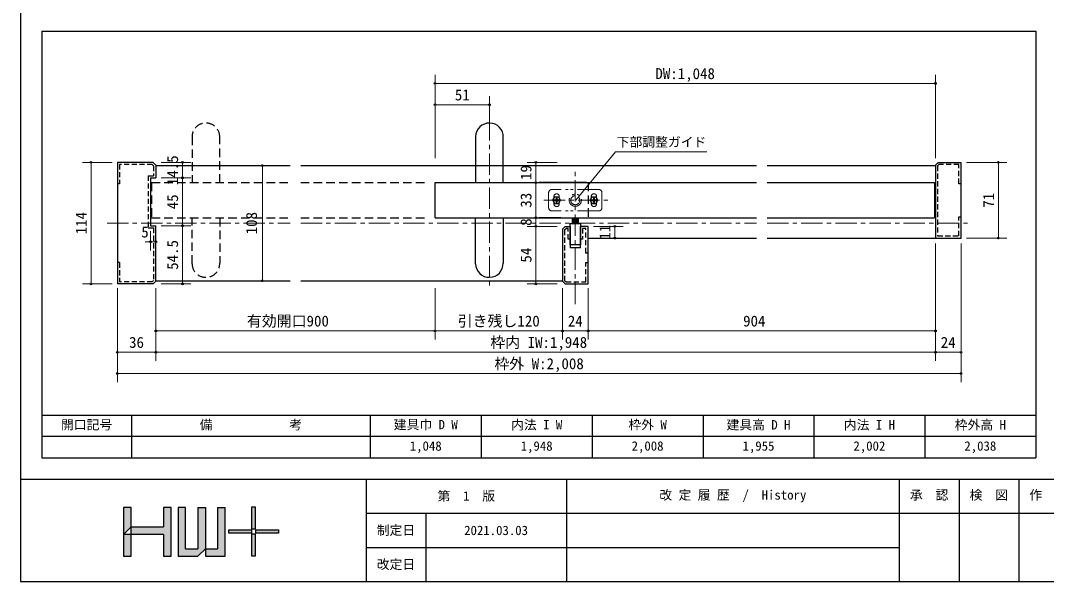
# Model space of a CAD drawing. Units: millimetres at full size. Extents: x -800 to 800, y -560 to 560.
# Drawn here: x -800 to 162, y -560 to -34 of the extents above; entities that cross this region are included whole.
import ezdxf
from ezdxf.enums import TextEntityAlignment as Align

# ---------------------------------------------------------------- set-up
doc = ezdxf.new("R2010")
doc.units = ezdxf.units.MM
doc.header["$LTSCALE"] = 4
doc.header["$PDMODE"] = 32
doc.header["$PDSIZE"] = 1.6
for name, pattern in [('CHAIN1', [8, 5, -1, 1, -1]), ('DASHED1', [1.8, 1.2, -0.6]), ('DOUBLE_CHAIN1', [8.8, 5, -1, 0.6, -0.6, 0.6, -1]), ('USER9', [3, 2, -1])]:
    doc.linetypes.add(name, pattern=pattern)
doc.layers.add('0-0', color=7, linetype='Continuous', lineweight=25)
doc.layers.add('2-0', color=7, linetype='Continuous', lineweight=25)
doc.styles.add('ＭＳ ゴシック', font='')
doc.styles.get('ＭＳ ゴシック').set_extended_font_data('MS Gothic')

msp = doc.modelspace()

# ---------------------------------------------------------------- linework, layer by layer
at = {"layer": '0-0'}
for p, q in [((-800, 560), (-800, -560)), ((-780, -44), (152, -44)), ((152, -44), (152, -444)), ((-780, -404), (152, -404)), ((-696, -404), (-696, -444)), ((-472, -404), (-472, -444)), ((-368, -404), (-368, -444)), ((-264, -404), (-264, -444)), ((-160, -404), (-160, -444)), ((-56, -404), (-56, -444)), ((48, -404), (48, -444)), ((152, -424), (-780, -424)), ((-800, -464), (800, -464)), ((-476, -464), (-476, -560)), ((-288, -464), (-288, -560)), ((24, -464), (24, -560)), ((80, -464), (80, -560)), ((136, -464), (136, -560)), ((-703.403, -490.7), (-703.403, -536.41)), ((-696.28, -490.7), (-703.403, -490.7)), ((-658.657, -490.7), (-665.78, -490.7)), ((-665.78, -490.7), (-665.78, -508.805)), ((-645.205, -490.7), (-652.328, -490.7)), ((-652.328, -490.7), (-652.328, -536.41)), ((-645.192, -529.158), (-645.192, -490.7)), ((-633.658, -490.708), (-626.549, -490.708)), ((-633.647, -490.7), (-633.647, -529.345)), ((-626.549, -490.709), (-626.549, -536.41)), ((-615.208, -490.709), (-608.02, -490.709)), ((-615.184, -490.709), (-615.184, -529.313)), ((-608.02, -536.41), (-608.02, -490.709)), ((-476, -496), (800, -496)), ((-420, -496), (-420, -560)), ((-703.403, -515.941), (-696.267, -508.805)), ((-696.267, -508.805), (-665.78, -508.805)), ((-665.78, -515.941), (-703.403, -515.941)), ((-652.328, -515.958), (-652.328, -516.358)), ((-645.192, -529.345), (-645.192, -515.731)), ((-476, -528), (24, -528)), ((-652.328, -536.41), (-633.647, -536.41)), ((-645.192, -529.345), (-633.647, -529.345)), ((-633.647, -536.41), (-626.551, -529.313)), ((-626.549, -529.313), (-615.184, -529.313)), ((-626.549, -536.41), (-608.02, -536.41))]:
    msp.add_line(p, q, dxfattribs=at)
for points in [[(-780, -44), (-780, -444), (152, -444)], [(-703.403, -536.41), (-696.267, -536.41), (-696.267, -515.731), (-696.267, -490.7)], [(-665.78, -536.41), (-658.643, -536.41), (-658.643, -515.731), (-658.643, -490.7)], [(-665.78, -515.958), (-665.78, -516.358), (-665.78, -536.41)], [(-800, -560), (-796.984, -560), (800, -560)]]:
    msp.add_lwpolyline(points, dxfattribs=at)
for points in [[(-582.986, -490.01), (-579.826, -490.01), (-579.826, -510.954), (-582.986, -510.954)], [(-604.674, -511.508), (-583.514, -511.508), (-583.514, -514.74), (-604.674, -514.74)], [(-582.986, -515.383), (-579.826, -515.383), (-579.826, -536.328), (-582.986, -536.328)], [(-579.298, -511.508), (-558.138, -511.508), (-558.138, -514.74), (-579.298, -514.74)]]:
    msp.add_lwpolyline(points, close=True, dxfattribs=at)
at = {"layer": '0-0', "color": 134}
for points in [[(-582.986, -490.01), (-579.826, -490.01), (-582.986, -510.954), (-579.826, -510.954)], [(-703.403, -490.7), (-696.267, -490.7), (-703.403, -515.941), (-696.267, -508.805)], [(-665.78, -536.41), (-658.643, -536.41), (-658.657, -490.7)], [(-665.78, -536.41), (-658.657, -490.7), (-665.78, -490.7)], [(-645.205, -490.7), (-652.328, -490.7), (-652.328, -536.41)], [(-652.328, -536.41), (-645.192, -529.158), (-645.205, -490.7)], [(-626.551, -529.313), (-626.549, -490.709), (-633.647, -490.708)], [(-626.551, -529.313), (-633.647, -490.708), (-633.647, -529.345)], [(-608.02, -536.41), (-608.02, -490.709), (-615.184, -490.709)], [(-608.02, -536.41), (-615.184, -490.709), (-615.184, -529.313)], [(-696.267, -508.805), (-665.78, -515.958), (-696.267, -515.941)], [(-665.78, -508.805), (-696.267, -508.805), (-665.85, -515.941)], [(-665.78, -508.805), (-665.85, -515.941), (-665.78, -536.41)], [(-703.403, -515.941), (-703.403, -536.41), (-696.267, -515.941), (-696.267, -536.41)], [(-583.514, -511.508), (-604.674, -511.508), (-583.514, -514.74), (-604.674, -514.74)], [(-582.986, -515.383), (-579.826, -515.383), (-582.986, -536.328), (-579.826, -536.328)], [(-579.298, -511.508), (-558.138, -511.508), (-579.298, -514.74), (-558.138, -514.74)], [(-652.328, -536.41), (-633.647, -529.345), (-645.192, -529.158)], [(-652.328, -536.41), (-633.647, -536.41), (-626.551, -529.313)], [(-652.328, -536.41), (-626.551, -529.313), (-633.647, -529.345)], [(-626.549, -529.313), (-626.549, -536.41), (-608.02, -536.41)], [(-608.02, -536.41), (-615.184, -529.313), (-626.549, -529.313)]]:
    msp.add_solid(points, dxfattribs=at)
at = {"layer": '0-0'}
for points in [[(-582.986, -510.954), (-579.826, -510.954), (-582.986, -490.01), (-579.826, -490.01)], [(-703.403, -490.7), (-696.28, -490.7), (-703.403, -515.941), (-696.267, -508.805)], [(-665.78, -536.41), (-658.643, -536.41), (-658.643, -490.7)], [(-665.78, -536.41), (-658.643, -490.7), (-665.78, -508.805)], [(-665.78, -490.7), (-665.78, -508.805), (-658.657, -490.7)], [(-645.205, -490.7), (-652.328, -490.7), (-652.328, -536.41)], [(-652.328, -536.41), (-645.192, -529.158), (-645.205, -490.7)], [(-626.551, -529.313), (-626.549, -490.708), (-633.647, -490.708)], [(-626.551, -529.313), (-633.647, -490.708), (-633.647, -529.345)], [(-608.02, -536.41), (-608.02, -490.709), (-615.208, -490.709)], [(-608.02, -536.41), (-615.208, -490.709), (-615.184, -529.313)], [(-696.267, -508.805), (-696.267, -515.731), (-665.85, -515.941)], [(-665.78, -508.805), (-696.267, -508.805), (-665.85, -515.941)], [(-665.78, -508.805), (-665.85, -515.941), (-665.78, -536.41)], [(-703.403, -536.41), (-703.403, -515.941), (-696.267, -536.41), (-696.267, -515.731)], [(-604.674, -511.508), (-604.674, -514.74), (-583.514, -511.508), (-583.514, -514.74)], [(-582.986, -515.383), (-582.986, -536.328), (-579.826, -515.383), (-579.826, -536.328)], [(-579.298, -511.508), (-579.298, -514.74), (-558.138, -511.508), (-558.138, -514.74)], [(-652.328, -536.41), (-633.647, -529.345), (-645.192, -529.158)], [(-652.328, -536.41), (-633.647, -536.41), (-626.551, -529.313)], [(-652.328, -536.41), (-626.551, -529.313), (-633.647, -529.345)], [(-626.551, -529.313), (-626.549, -536.41), (-608.02, -536.41)], [(-608.02, -536.41), (-615.184, -529.313), (-626.551, -529.313)]]:
    msp.add_solid(points, dxfattribs=at)
at = {"layer": '2-0', "color": 4, "lineweight": 9}
for p, q in [((-411.307, -84.997), (-411.307, -162.997)), ((57.886, -84.997), (57.886, -162.997)), ((-411.307, -92.997), (57.886, -92.997)), ((-411.307, -104.997), (-411.307, -132.997)), ((-360.307, -104.997), (-360.307, -126.59)), ((-411.307, -112.997), (-360.307, -112.997)), ((-279.186, -202.497), (-242.103, -157.047)), ((-156.39, -157.047), (-242.103, -157.047)), ((-741.856, -166.997), (-714.206, -166.997)), ((-733.856, -280.997), (-733.856, -166.997)), ((-640.206, -166.997), (-668.206, -166.997)), ((-648.206, -181.497), (-648.206, -166.997)), ((-573.206, -277.997), (-573.206, -169.997)), ((-324.812, -166.997), (-296.812, -166.997)), ((-316.812, -185.997), (-316.812, -166.997)), ((124.886, -166.997), (86.886, -166.997)), ((116.886, -237.997), (116.886, -166.997)), ((-640.206, -181.497), (-668.206, -181.497)), ((-648.206, -226.497), (-648.206, -181.497)), ((-324.812, -185.997), (-296.812, -185.997)), ((-316.812, -218.997), (-316.812, -185.997)), ((-324.812, -218.997), (-296.812, -218.997)), ((-316.812, -226.997), (-316.812, -218.997)), ((-640.206, -226.497), (-668.206, -226.497)), ((-648.206, -280.997), (-648.206, -226.497)), ((-324.812, -226.997), (-296.812, -226.997)), ((-316.812, -280.997), (-316.812, -226.997)), ((-234.812, -226.997), (-262.812, -226.997)), ((-242.812, -237.997), (-242.812, -226.997)), ((-678.206, -249.497), (-678.206, -231.497)), ((-673.206, -249.497), (-673.206, -231.497)), ((-234.812, -237.997), (-262.812, -237.997)), ((124.886, -237.997), (86.886, -237.997)), ((-683.206, -241.497), (-673.206, -241.497)), ((57.886, -332.997), (57.886, -242.997)), ((81.886, -352.997), (81.886, -242.997)), ((-741.856, -280.997), (-714.206, -280.997)), ((-709.206, -352.997), (-709.206, -284.997)), ((-673.206, -332.997), (-673.206, -284.997)), ((-673.206, -352.997), (-673.206, -284.997)), ((-640.206, -280.997), (-668.206, -280.997)), ((-411.307, -332.997), (-411.307, -284.997)), ((-324.812, -280.997), (-296.812, -280.997)), ((-291.812, -332.997), (-291.812, -284.997)), ((-267.812, -332.997), (-267.812, -284.997)), ((57.886, -352.997), (57.886, -284.997)), ((-673.206, -324.997), (-411.307, -324.997)), ((-411.307, -324.997), (-291.812, -324.997)), ((-291.812, -324.997), (-267.812, -324.997)), ((-267.812, -324.997), (57.886, -324.997)), ((-709.206, -344.997), (-673.206, -344.997)), ((-709.206, -372.997), (-709.206, -344.997)), ((-673.206, -344.997), (57.886, -344.997)), ((57.886, -344.997), (81.886, -344.997)), ((81.886, -372.997), (81.886, -344.997)), ((-709.206, -364.997), (81.886, -364.997))]:
    msp.add_line(p, q, dxfattribs=at)
at = {"layer": '2-0', "color": 4, "linetype": 'CHAIN1', "lineweight": 9}
for p, q in [((-360.307, -126.59), (-360.307, -284.939)), ((-279.812, -299.815), (-279.812, -172.504)), ((-309.186, -202.497), (-249.186, -202.497)), ((-718.856, -224), (-547.257, -224)), ((-537.257, -224), (-109.963, -224)), ((-99.963, -224), (91.386, -224))]:
    msp.add_line(p, q, dxfattribs=at)
at = {"layer": '2-0', "linetype": 'USER9'}
for p, q in [((-639.206, -142.882), (-639.206, -185.997)), ((-613.206, -185.997), (-613.206, -143.497)), ((-677.206, -185.997), (-677.206, -218.997)), ((-677.206, -185.997), (-547.257, -185.997)), ((-537.257, -185.997), (-417.56, -185.997)), ((-267.812, -185.997), (-267.812, -218.997)), ((-677.206, -218.997), (-547.257, -218.997)), ((-639.206, -262.113), (-639.206, -218.997)), ((-613.206, -218.997), (-613.206, -261.498)), ((-537.257, -218.997), (-417.56, -218.997))]:
    msp.add_line(p, q, dxfattribs=at)
at = {"layer": '2-0'}
for p, q in [((-373.307, -142.882), (-373.307, -185.997)), ((-347.307, -185.997), (-347.307, -143.497)), ((-709.206, -166.997), (-709.206, -280.997)), ((-675.706, -166.997), (-709.206, -166.997)), ((-675.706, -166.997), (-673.206, -169.497)), ((-673.206, -169.497), (-673.206, -181.497)), ((-673.206, -169.997), (-547.257, -169.997)), ((-537.257, -169.997), (-109.963, -169.997)), ((-99.963, -169.997), (57.886, -169.997)), ((57.886, -169.497), (60.386, -166.997)), ((57.886, -169.497), (57.886, -237.997)), ((60.386, -166.997), (81.886, -166.997)), ((81.886, -237.997), (81.886, -166.997)), ((-678.206, -181.497), (-673.206, -181.497)), ((-678.206, -181.497), (-678.206, -226.497)), ((-411.307, -218.997), (-411.307, -185.997)), ((-411.307, -185.997), (-109.963, -185.997)), ((-269.242, -185.997), (-313.721, -185.997)), ((-269.867, -185.997), (-313.721, -185.997)), ((-99.963, -185.997), (56.886, -185.997)), ((56.886, -185.997), (56.886, -218.997)), ((-411.307, -218.997), (-109.963, -218.997)), ((-373.429, -262.113), (-373.429, -218.997)), ((-347.429, -218.997), (-347.429, -261.498)), ((-293.312, -218.997), (-313.721, -218.997)), ((-293.312, -218.997), (-313.721, -218.997)), ((-282.36, -224), (-282.36, -219.326)), ((-281.36, -224), (-281.36, -219.326)), ((-280.36, -224), (-280.36, -219.326)), ((-279.36, -224), (-279.36, -219.326)), ((-278.36, -224), (-278.36, -219.326)), ((-277.36, -224), (-277.36, -219.326)), ((-99.963, -218.997), (56.886, -218.997)), ((-678.206, -226.497), (-673.206, -226.497)), ((-673.206, -278.497), (-673.206, -226.497)), ((-291.812, -229.497), (-289.312, -226.997)), ((-291.812, -229.497), (-291.812, -278.497)), ((-289.312, -226.997), (-284.562, -226.997)), ((-284.562, -226.997), (-284.562, -246.997)), ((-267.812, -226.997), (-275.062, -226.997)), ((-275.062, -246.997), (-275.062, -226.997)), ((-267.812, -280.997), (-267.812, -226.997)), ((-267.812, -237.997), (-109.963, -237.997)), ((-99.963, -237.997), (57.886, -237.997)), ((57.886, -237.997), (81.886, -237.997)), ((-275.062, -246.997), (-284.562, -246.997)), ((-675.706, -280.997), (-673.206, -278.497)), ((-673.206, -277.997), (-547.257, -277.997)), ((-537.257, -277.997), (-291.812, -277.997)), ((-291.812, -278.497), (-289.312, -280.997)), ((-675.706, -280.997), (-709.206, -280.997)), ((-289.312, -280.997), (-267.812, -280.997))]:
    msp.add_line(p, q, dxfattribs=at)
at = {"layer": '2-0', "linetype": 'DASHED1'}
for p, q in [((-676.535, -168.997), (-707.206, -168.997)), ((59.886, -170.326), (61.214, -168.997)), ((59.886, -170.326), (59.886, -235.997)), ((79.886, -168.997), (61.214, -168.997)), ((79.886, -186.997), (79.886, -168.997)), ((-680.206, -179.497), (-675.206, -179.497)), ((81.886, -186.997), (79.886, -186.997)), ((79.886, -217.997), (81.886, -217.997)), ((79.886, -235.997), (79.886, -217.997)), ((-675.206, -228.497), (-675.206, -277.669)), ((-289.812, -230.326), (-288.484, -228.997)), ((-286.562, -228.997), (-288.484, -228.997)), ((-286.562, -238.997), (-286.562, -228.997)), ((-273.062, -228.997), (-273.062, -238.997)), ((-269.812, -228.997), (-273.062, -228.997)), ((-284.562, -238.997), (-286.562, -238.997)), ((-273.062, -238.997), (-275.062, -238.997)), ((59.886, -235.997), (79.886, -235.997)), ((-707.206, -260.997), (-709.206, -260.997)), ((-707.206, -260.997), (-707.206, -278.997)), ((-269.812, -260.997), (-267.812, -260.997)), ((-269.812, -278.997), (-269.812, -260.997)), ((-676.535, -278.997), (-675.206, -277.669)), ((-676.535, -278.997), (-707.206, -278.997))]:
    msp.add_line(p, q, dxfattribs=at)
at = {"layer": '2-0', "color": 4, "linetype": 'DOUBLE_CHAIN1', "lineweight": 9}
for p, q in [((-304.812, -195.497), (-304.812, -209.498)), ((-257.812, -192.497), (-301.812, -192.497)), ((-299.812, -198.997), (-299.812, -205.998)), ((-298.215, -202.174), (-298.417, -201.973)), ((-297.837, -201.393), (-297.635, -201.595)), ((-296.989, -201.595), (-296.805, -201.99)), ((-296.409, -202.174), (-296.208, -201.973)), ((-294.812, -205.998), (-294.812, -198.997)), ((-264.812, -198.997), (-264.812, -205.998)), ((-263.215, -202.174), (-262.82, -201.99)), ((-262.635, -201.595), (-262.837, -201.393)), ((-261.787, -201.393), (-261.989, -201.595)), ((-261.207, -201.973), (-261.409, -202.174)), ((-259.812, -205.998), (-259.812, -198.997)), ((-254.812, -209.498), (-254.812, -195.497)), ((-297.635, -203.4), (-297.837, -203.602)), ((-296.788, -203.602), (-296.989, -203.4)), ((-296.409, -202.821), (-296.208, -203.022)), ((-263.215, -202.821), (-263.417, -203.022)), ((-262.837, -203.602), (-262.635, -203.4)), ((-261.409, -202.821), (-261.207, -203.022)), ((-257.812, -212.498), (-301.812, -212.498))]:
    msp.add_line(p, q, dxfattribs=at)
at = {"layer": '2-0', "linetype": 'DASHED1'}
for points in [[(-707.206, -168.997), (-707.206, -186.997), (-709.206, -186.997)], [(-676.535, -168.997), (-675.206, -170.326), (-675.206, -179.497)], [(-680.206, -179.497), (-680.206, -228.497), (-675.206, -228.497)], [(-289.812, -230.326), (-289.812, -277.669), (-288.484, -278.997), (-269.812, -278.997)], [(-267.812, -251.997), (-269.812, -251.997), (-269.812, -228.997)]]:
    msp.add_lwpolyline(points, dxfattribs=at)
at = {"layer": '2-0', "color": 4, "linetype": 'DOUBLE_CHAIN1', "lineweight": 9}
for points in [[(-299.182, -205.736), (-295.442, -205.736), (-293.572, -202.497), (-295.442, -199.259), (-299.182, -199.259), (-301.052, -202.497)], [(-297.82, -201.99), (-297.635, -201.595), (-297.639, -201.428), (-297.777, -200.333), (-297.837, -201.393), (-298.021, -201.788)], [(-296.243, -202.17), (-295.146, -202.033), (-296.208, -201.973), (-296.603, -201.788), (-296.805, -201.99), (-296.409, -202.174)], [(-258.572, -202.497), (-260.442, -199.259), (-264.182, -199.259), (-266.052, -202.497), (-264.182, -205.736), (-260.442, -205.736)], [(-262.635, -201.595), (-262.639, -201.428), (-262.777, -200.333), (-262.837, -201.393), (-263.021, -201.788), (-262.82, -201.99)], [(-260.146, -202.033), (-261.207, -201.973), (-261.603, -201.788), (-261.805, -201.99), (-261.409, -202.174), (-261.243, -202.17)], [(-296.848, -204.662), (-296.788, -203.602), (-296.603, -203.207), (-296.805, -203.005), (-296.989, -203.4), (-296.985, -203.567)], [(-262.82, -203.005), (-263.215, -202.821), (-263.381, -202.825), (-264.479, -202.962), (-263.417, -203.022), (-263.021, -203.207)]]:
    msp.add_lwpolyline(points, close=True, dxfattribs=at)
for points in [[(-297.82, -201.99), (-298.215, -202.174), (-298.381, -202.17), (-299.479, -202.033), (-298.417, -201.973), (-298.021, -201.788)], [(-296.603, -201.788), (-296.788, -201.393), (-296.848, -200.333), (-296.985, -201.428), (-296.989, -201.595), (-296.788, -201.393)], [(-263.021, -201.788), (-263.417, -201.973), (-264.479, -202.033), (-263.381, -202.17), (-263.215, -202.174), (-263.417, -201.973)], [(-261.805, -201.99), (-261.989, -201.595), (-261.985, -201.428), (-261.848, -200.333), (-261.787, -201.393), (-261.603, -201.788)], [(-297.777, -204.662), (-297.837, -203.602), (-298.021, -203.207), (-298.417, -203.022), (-299.479, -202.962), (-298.381, -202.825), (-298.215, -202.821), (-298.417, -203.022)], [(-298.215, -202.821), (-297.82, -203.005), (-298.021, -203.207)], [(-297.82, -203.005), (-297.635, -203.4), (-297.639, -203.567), (-297.777, -204.662)], [(-296.805, -203.005), (-296.409, -202.821), (-296.243, -202.825), (-295.146, -202.962), (-296.208, -203.022), (-296.603, -203.207)], [(-262.82, -203.005), (-262.635, -203.4), (-262.639, -203.567), (-262.777, -204.662), (-262.837, -203.602), (-263.021, -203.207)], [(-260.146, -202.962), (-261.207, -203.022), (-261.603, -203.207), (-261.787, -203.602), (-261.848, -204.662), (-261.985, -203.567), (-261.989, -203.4), (-261.787, -203.602)], [(-261.989, -203.4), (-261.805, -203.005), (-261.603, -203.207)], [(-261.805, -203.005), (-261.409, -202.821), (-261.243, -202.825), (-260.146, -202.962)]]:
    msp.add_lwpolyline(points, dxfattribs=at)
at = {"layer": '2-0'}
for points in [[(-282.529, -224.367), (-282.529, -219.326), (-277.096, -219.326), (-277.096, -224.367)], [(-267.812, -280.997), (-267.812, -226.997), (-275.062, -226.997)]]:
    msp.add_lwpolyline(points, dxfattribs=at)
msp.add_lwpolyline([(-275.062, -244.367), (-284.562, -244.367), (-284.562, -224.367), (-275.062, -224.367)], close=True, dxfattribs=at)
at = {"layer": '2-0', "color": 4, "linetype": 'DOUBLE_CHAIN1', "lineweight": 9}
for radius in [5.75, 4.25]:
    msp.add_circle((-279.812, -202.497), radius, dxfattribs=at)
at = {"layer": '2-0', "linetype": 'USER9'}
for centre, start, end in [((-626.206, -143.19), 358.64478, 178.64478), ((-626.206, -261.805), 181.35522, 1.35522)]:
    msp.add_arc(centre, 13.004, start, end, dxfattribs=at)
at = {"layer": '2-0'}
for centre, start, end in [((-360.307, -143.19), 358.64478, 178.64478), ((-360.429, -261.805), 181.35522, 1.35522)]:
    msp.add_arc(centre, 13.004, start, end, dxfattribs=at)
at = {"layer": '2-0', "color": 4, "linetype": 'DOUBLE_CHAIN1', "lineweight": 9}
for centre, radius, start, end in [((-301.812, -195.497), 3, 90, 180), ((-297.312, -202.497), 3.25, 37.66427, 37.44941), ((-297.312, -198.997), 2.5, 90, 180), ((-297.312, -202.767), 2.478, 90, 100.80514), ((-297.312, -202.497), 1.118, 72.98773, 107.01227), ((-297.312, -198.997), 2.5, 0, 90), ((-297.312, -202.767), 2.478, 79.19486, 90), ((-262.312, -202.497), 3.25, 37.66427, 37.44941), ((-262.312, -198.997), 2.5, 90, 180), ((-262.312, -202.767), 2.478, 90, 100.80514), ((-262.312, -202.497), 1.118, 72.98773, 107.01227), ((-262.312, -198.997), 2.5, 0, 90), ((-262.312, -202.767), 2.478, 79.19486, 90), ((-257.812, -195.497), 3, 0, 90), ((-301.812, -209.498), 3, 180, 270), ((-297.312, -205.998), 2.5, 180, 270), ((-297.045, -202.497), 2.478, 169.19486, 190.80514), ((-297.312, -202.497), 1.118, 162.98773, 197.01227), ((-297.312, -202.228), 2.478, 259.19486, 270), ((-297.312, -202.497), 1.118, 252.98773, 287.01227), ((-297.312, -202.228), 2.478, 270, 280.80514), ((-297.312, -205.998), 2.5, 270, 0), ((-297.312, -202.497), 1.118, 342.98773, 17.01227), ((-297.58, -202.497), 2.478, 349.19486, 10.80514), ((-262.312, -205.998), 2.5, 180, 270), ((-262.045, -202.497), 2.478, 169.19486, 190.80514), ((-262.312, -202.497), 1.118, 162.98773, 197.01227), ((-262.312, -202.228), 2.478, 259.19486, 270), ((-262.312, -202.497), 1.118, 252.98773, 287.01227), ((-262.312, -202.228), 2.478, 270, 280.80514), ((-262.312, -205.998), 2.5, 270, 0), ((-262.312, -202.497), 1.118, 342.98773, 17.01227), ((-262.58, -202.497), 2.478, 349.19486, 10.80514), ((-257.812, -209.498), 3, 270, 0)]:
    msp.add_arc(centre, radius, start, end, dxfattribs=at)
at = {"layer": '2-0', "color": 4}
for p in [(-411.307, -92.997), (57.886, -92.997), (-411.307, -112.997), (-360.307, -112.997), (-733.856, -166.997), (-648.206, -166.997), (-573.206, -169.997), (-316.812, -166.997), (116.886, -166.997), (-648.206, -181.497), (-316.812, -185.997), (-316.812, -218.997), (-648.206, -226.497), (-316.812, -226.997), (-242.812, -226.997), (-242.812, -237.997), (116.886, -237.997), (-678.206, -241.497), (-673.206, -241.497), (-573.206, -277.997), (-733.856, -280.997), (-648.206, -280.997), (-316.812, -280.997), (-673.206, -324.997), (-411.307, -324.997), (-291.812, -324.997), (-267.812, -324.997), (57.886, -324.997), (-709.206, -344.997), (-673.206, -344.997), (57.886, -344.997), (81.886, -344.997), (-709.206, -364.997), (81.886, -364.997)]:
    msp.add_point(p, dxfattribs=at)

# ---------------------------------------------------------------- texts
at = {"layer": '0-0', "style": 'ＭＳ ゴシック'}
for s, p in [('開口記号', (-762, -420.08)), ('備\u3000\u3000\u3000\u3000\u3000\u3000考', (-632, -420.08)), ('建具巾 D W', (-450, -419.918)), ('内法 I W', (-340, -420.108)), ('枠外 W', (-230, -419.92)), ('建具高 D H', (-138, -420.131)), ('内法 I H', (-28, -420.131)), ('枠外高 H', (76, -420.131)), ('1,048', (-435, -440)), ('1,948', (-331, -440)), ('2,008', (-227, -440)), ('1,955', (-123, -440)), ('2,002', (-19, -440)), ('2,038', (85, -440)), ('第\u30001\u3000版', (-409, -486.85)), ('改 定 履 歴\u3000/\u3000History', (-201, -485.894)), ('承\u3000認', (34, -485.92)), ('検\u3000図', (90, -485.92)), ('作\u3000成', (146, -485.92)), ('制定日', (-466, -518.955)), ('2021.03.03', (-384, -519.107)), ('改定日', (-466, -550.955))]:
    msp.add_text(s, height=8.798, dxfattribs=at).set_placement(p, align=Align.BOTTOM_LEFT)
at = {"layer": '2-0', "style": 'ＭＳ ゴシック'}
for s, height, p in [('DW:1,048', 10.26, (-204.711, -91.997)), ('51', 10.26, (-392.747, -111.997)), ('下部調整ガイド', 8.798, (-241.002, -154.925)), ('5', 10.26, (-686.745, -240.497)), ('有効開口900', 10.26, (-587.757, -323.997)), ('引き残し120', 10.26, (-390.06, -323.997)), ('24', 10.26, (-286.812, -323.997)), ('904', 10.26, (-122.463, -323.997)), ('36', 10.26, (-698.206, -343.997)), ('枠内 IW:1,948', 10.26, (-359.5, -343.997)), ('24', 10.26, (62.886, -343.997)), ('枠外 W:2,008', 10.26, (-355.66, -363.997))]:
    msp.add_text(s, height=height, dxfattribs=at).set_placement(p, align=Align.BOTTOM_LEFT)
for s, p in [('14.5', (-649.206, -188.376)), ('19', (-317.812, -183.497)), ('45', (-649.206, -210.997)), ('33', (-317.812, -209.497)), ('71', (115.886, -209.497)), ('114', (-734.856, -234.497)), ('108', (-575.206, -234.497)), ('8', (-317.812, -226.497)), ('11', (-243.812, -239.497)), ('54.5', (-649.206, -267.747)), ('54', (-317.812, -260.997))]:
    msp.add_text(s, height=10.26, rotation=90, dxfattribs=at).set_placement(p, align=Align.BOTTOM_LEFT)

doc.saveas('drawing.dxf')
